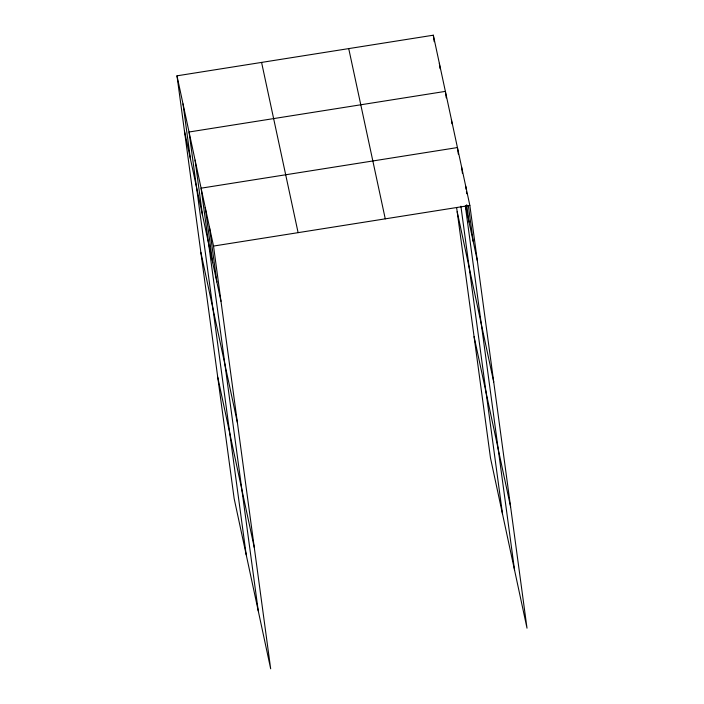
<?xml version="1.0" encoding="UTF-8"?>
<svg xmlns="http://www.w3.org/2000/svg" width="704" height="704" viewBox="0 0 704 704"><rect width="100%" height="100%" fill="white"/><g stroke="black" fill="none" stroke-linecap="round" stroke-linejoin="round"><path stroke-width="1.06" d="M176.986 75.821L213.523 246.057L270.679 668.8L234.15 498.564L176.986 75.821L433.321 35.2L469.85 205.436L527.014 628.179L490.477 457.943L456.606 207.451M213.523 246.057L469.85 205.436M465.59 205.999L477.321 260.665M457.186 211.71L493.715 381.946M474.082 336.662L510.611 506.906M348.726 48.602L385.264 218.838M261.58 62.418L298.109 232.654M184.457 131.05L220.994 301.286M200.851 252.331L237.389 422.567M217.747 377.282L254.285 547.518M465.714 186.146L466.154 189.394M466.444 191.558L466.734 193.723M468.345 205.638L473.185 241.375M461.569 166.848L462.449 173.351M466.699 204.758L469.04 222.086M458.313 154.053L457.433 147.558L201.098 188.179L258.262 610.922M465.335 205.982L514.589 570.302M451.405 119.469L451.986 123.798M446.257 97.874L445.377 91.379L189.042 132L246.206 554.743M460.9 206.184L502.533 514.122M439.349 63.29L440.079 68.702M433.321 35.2L434.201 41.694M209.378 226.758L216.85 281.996M205.242 207.469L212.714 262.698M195.07 160.09L202.541 215.318M183.014 103.91L190.485 159.139"/></g></svg>
